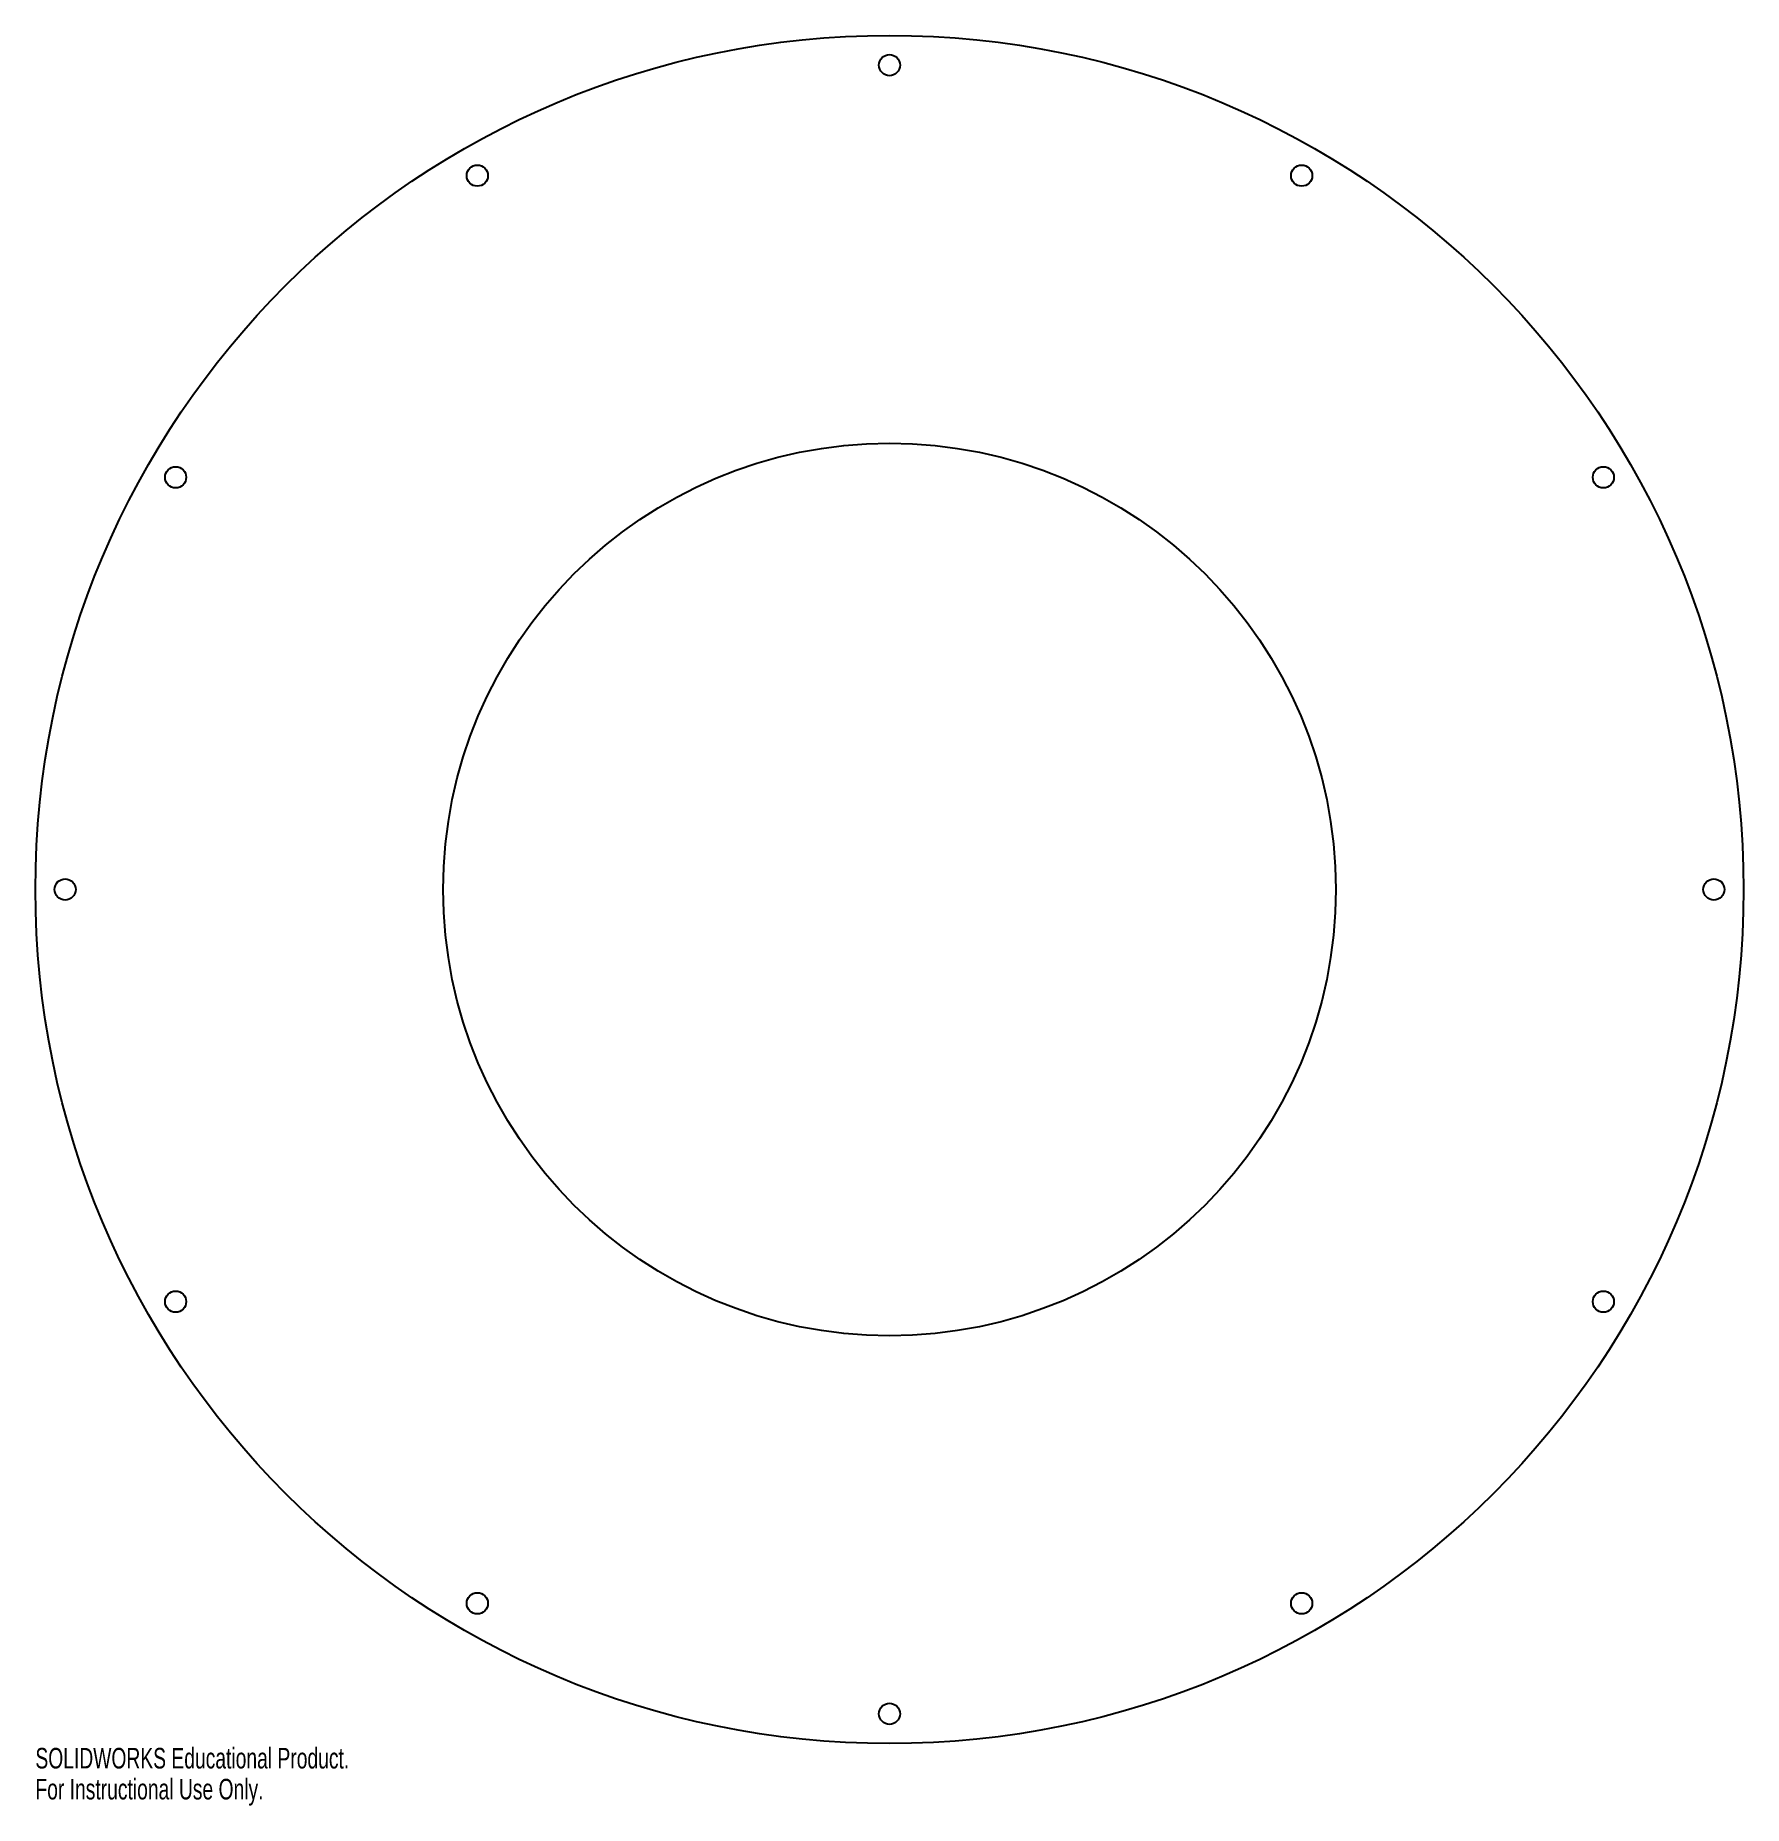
# Model space of a CAD drawing. Header units: inches. Extents: x -7.9 to 7.9, y -8.5 to 7.9.
import ezdxf

# ---------------------------------------------------------------- set-up
doc = ezdxf.new("R2010")
doc.units = ezdxf.units.IN
doc.header["$MEASUREMENT"] = 0
doc.styles.add('SLDTEXTSTYLE0', font='TXT', dxfattribs={"width": 0.7})

msp = doc.modelspace()

# ---------------------------------------------------------------- linework, layer by layer
at = {"color": 7, "linetype": 'Continuous', "lineweight": 25}
for centre, radius in [((0, 0), 7.895), ((0, 7.62), 0.098), ((-3.81, 6.599), 0.098), ((3.81, 6.599), 0.098), ((0, 0), 4.125), ((-6.599, 3.81), 0.098), ((6.599, 3.81), 0.098), ((-7.62, 0), 0.098), ((7.62, 0), 0.098), ((-6.599, -3.81), 0.098), ((6.599, -3.81), 0.098), ((-3.81, -6.599), 0.098), ((3.81, -6.599), 0.098), ((0, -7.62), 0.098)]:
    msp.add_circle(centre, radius, dxfattribs=at)

# ---------------------------------------------------------------- texts
at = {"color": 7, "linetype": 'Continuous', "char_height": 0.1903, "attachment_point": 1, "style": 'SLDTEXTSTYLE0'}
for s, insert in [('SOLIDWORKS Educational Product.', (-7.895, -7.935)), ('For Instructional Use Only.', (-7.895, -8.221))]:
    msp.add_mtext(s, dxfattribs=dict(at, insert=insert))

doc.saveas('drawing.dxf')
